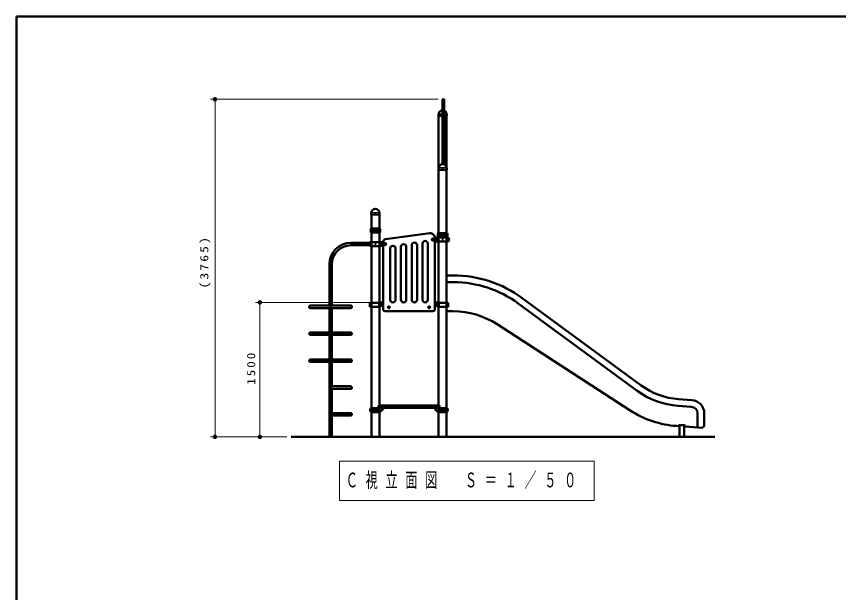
# Model space of a CAD drawing. Units: millimetres on the paper, scale 1:50. Extents: x -365 to 0, y -594 to 257.
# Drawn here: x -365 to -181.6, y -168.5 to -40 of the extents above; entities that cross this region are included whole.
import ezdxf

# ---------------------------------------------------------------- set-up
doc = ezdxf.new("R2010")
doc.units = ezdxf.units.MM
doc.linetypes.add('USER1', pattern=[4.5, 2.5, -2])
doc.layers.add('LY_1', color=140, linetype='Continuous', lineweight=50)
doc.styles.add('ＭＳ ゴシック', font='')
doc.styles.get('ＭＳ ゴシック').set_extended_font_data('MS Gothic')

# ---------------------------------------------------------------- blocks, each defined once
blk = doc.blocks.new('filled_dot')
at = {"color": 0, "linetype": 'Continuous', "lineweight": -2, "const_width": 1.25}
blk.add_lwpolyline([(-0.625, 0, 1), (0.625, 0, 1)], format="xyb", close=True, dxfattribs=at)

msp = doc.modelspace()

# ---------------------------------------------------------------- linework, layer by layer
at = {"layer": 'LY_1', "color": 7}
for p, q in [((-365, -40), (-365, -297)), ((0, -40), (-365, -40)), ((-303.689, -133.773), (-209.154, -133.773))]:
    msp.add_line(p, q, dxfattribs=at)
at = {"layer": 'LY_1', "color": 7, "lineweight": 13}
for p, q in [((-270.915, -58.473), (-321.698, -58.473)), ((-320.698, -133.773), (-320.698, -58.473)), ((-269.915, -61.773), (-270.808, -61.773)), ((-269.915, -61.703), (-270.769, -61.703)), ((-269.058, -61.703), (-269.535, -61.703)), ((-269.022, -61.773), (-269.535, -61.773)), ((-269.022, -73.773), (-270.808, -73.773)), ((-269.058, -73.703), (-270.769, -73.703)), ((-284.022, -83.763), (-285.808, -83.763)), ((-284.058, -83.693), (-285.769, -83.693)), ((-270.88, -89.588), (-271.25, -89.588)), ((-271.25, -89.958), (-271.25, -89.588)), ((-268.95, -89.588), (-268.58, -89.588)), ((-268.58, -89.958), (-268.58, -89.588)), ((-285.88, -90.588), (-286.25, -90.588)), ((-286.25, -90.958), (-286.25, -90.588)), ((-285.88, -90.958), (-286.25, -90.958)), ((-283.95, -90.588), (-283.58, -90.588)), ((-283.95, -90.958), (-283.58, -90.958)), ((-283.58, -90.958), (-283.58, -90.588)), ((-270.88, -89.958), (-271.25, -89.958)), ((-268.95, -89.958), (-268.58, -89.958)), ((-285.024, -103.773), (-311.698, -103.773)), ((-310.698, -133.773), (-310.698, -103.773)), ((-304.689, -133.773), (-321.698, -133.773)), ((-304.689, -133.773), (-311.698, -133.773)), ((-292.916, -139.182), (-292.916, -147.982)), ((-236.116, -139.182), (-292.916, -139.182)), ((-236.116, -147.982), (-236.116, -139.182)), ((-292.916, -147.982), (-236.116, -147.982))]:
    msp.add_line(p, q, dxfattribs=at)
at = {"layer": 'LY_1'}
for p, q in [((-269.915, -58.473), (-269.535, -58.473)), ((-269.915, -72.919), (-269.915, -58.473)), ((-269.535, -58.473), (-269.535, -73.007)), ((-270.844, -62.193), (-270.836, -61.796)), ((-270.844, -62.193), (-270.834, -62.203)), ((-269.915, -62.203), (-270.834, -62.203)), ((-270.811, -61.739), (-270.789, -61.717)), ((-270.806, -133.773), (-270.806, -62.203)), ((-268.996, -62.203), (-269.535, -62.203)), ((-269.019, -61.739), (-269.041, -61.717)), ((-269.024, -133.773), (-269.024, -62.203)), ((-268.996, -62.203), (-268.986, -62.193)), ((-268.986, -62.193), (-268.994, -61.796)), ((-270.844, -74.193), (-270.836, -73.796)), ((-270.844, -74.193), (-270.834, -74.203)), ((-268.996, -74.203), (-270.834, -74.203)), ((-270.811, -73.739), (-270.789, -73.717)), ((-269.019, -73.739), (-269.041, -73.717)), ((-268.996, -74.203), (-268.986, -74.193)), ((-268.986, -74.193), (-268.994, -73.796)), ((-285.844, -84.183), (-285.836, -83.786)), ((-285.844, -84.183), (-285.834, -84.193)), ((-283.996, -84.193), (-285.834, -84.193)), ((-285.811, -83.729), (-285.789, -83.707)), ((-285.806, -133.773), (-285.806, -84.193)), ((-284.019, -83.729), (-284.041, -83.707)), ((-284.024, -133.773), (-284.024, -84.193)), ((-283.996, -84.193), (-283.986, -84.183)), ((-283.986, -84.183), (-283.994, -83.786)), ((-285.837, -87.323), (-284.985, -87.323)), ((-285.24, -87.587), (-285.28, -87.586)), ((-285.24, -87.959), (-285.28, -87.96)), ((-285.24, -87.773), (-285.24, -87.343)), ((-285.24, -87.773), (-285.24, -88.203)), ((-284.945, -87.363), (-284.945, -88.183)), ((-284.885, -87.363), (-284.885, -88.183)), ((-283.993, -87.323), (-284.845, -87.323)), ((-284.59, -87.773), (-284.59, -87.343)), ((-284.59, -87.587), (-284.55, -87.586)), ((-284.59, -87.773), (-284.59, -88.203)), ((-284.59, -87.959), (-284.55, -87.96)), ((-285.835, -88.223), (-284.985, -88.223)), ((-283.993, -88.223), (-284.845, -88.223)), ((-282.646, -89.705), (-272.8, -88.362)), ((-272.115, -89.681), (-272.195, -89.727)), ((-272.195, -89.727), (-272.195, -89.819)), ((-272.115, -89.865), (-272.195, -89.819)), ((-272.035, -89.727), (-272.115, -89.681)), ((-272.035, -89.819), (-272.115, -89.865)), ((-272.035, -89.727), (-272.035, -89.819)), ((-271.665, -105.373), (-271.665, -89.353)), ((-271.465, -89.378), (-271.665, -89.393)), ((-270.835, -89.323), (-271.465, -89.378)), ((-270.837, -88.323), (-269.985, -88.323)), ((-270.837, -89.223), (-269.985, -89.223)), ((-268.995, -89.323), (-270.835, -89.323)), ((-270.24, -88.587), (-270.28, -88.586)), ((-270.24, -88.959), (-270.28, -88.96)), ((-270.24, -88.773), (-270.24, -88.343)), ((-270.24, -88.773), (-270.24, -89.203)), ((-269.945, -88.363), (-269.945, -89.183)), ((-269.885, -88.363), (-269.885, -89.183)), ((-268.993, -88.323), (-269.845, -88.323)), ((-268.995, -89.223), (-269.845, -89.223)), ((-269.59, -88.773), (-269.59, -88.343)), ((-269.59, -88.587), (-269.55, -88.586)), ((-269.59, -88.773), (-269.59, -89.203)), ((-269.59, -88.959), (-269.55, -88.96)), ((-268.995, -89.323), (-268.679, -89.351)), ((-290.415, -90.501), (-286.187, -90.501)), ((-290.415, -91.045), (-286.187, -91.045)), ((-286.187, -90.453), (-286.187, -91.093)), ((-286.187, -90.453), (-286.187, -91.093)), ((-286.187, -90.453), (-285.806, -90.453)), ((-286.187, -90.453), (-285.806, -90.453)), ((-286.187, -91.093), (-285.806, -91.093)), ((-286.187, -91.093), (-285.806, -91.093)), ((-285.835, -90.323), (-286.151, -90.351)), ((-285.835, -91.223), (-286.151, -91.195)), ((-285.835, -90.323), (-283.995, -90.323)), ((-285.835, -91.223), (-283.995, -91.223)), ((-283.995, -90.323), (-283.365, -90.378)), ((-283.995, -91.223), (-283.365, -91.168)), ((-283.365, -90.378), (-283.165, -90.393)), ((-283.365, -91.168), (-283.165, -91.153)), ((-283.165, -105.373), (-283.165, -90.299)), ((-282.715, -90.681), (-282.795, -90.727)), ((-282.795, -90.727), (-282.795, -90.819)), ((-282.715, -90.865), (-282.795, -90.819)), ((-282.635, -90.727), (-282.715, -90.681)), ((-282.635, -90.819), (-282.715, -90.865)), ((-282.635, -90.727), (-282.635, -90.819)), ((-279.215, -91.395), (-279.215, -103.173)), ((-278.015, -103.173), (-278.015, -91.395)), ((-276.815, -91.028), (-276.815, -103.173)), ((-275.615, -103.173), (-275.615, -91.028)), ((-274.415, -90.661), (-274.415, -103.173)), ((-273.215, -103.173), (-273.215, -90.661)), ((-271.465, -90.168), (-271.665, -90.153)), ((-270.835, -90.223), (-271.465, -90.168)), ((-268.995, -90.223), (-270.835, -90.223)), ((-268.995, -90.223), (-268.679, -90.195)), ((-281.615, -91.762), (-281.615, -103.173)), ((-280.415, -103.173), (-280.415, -91.762)), ((-295.187, -104.501), (-295.187, -95.273)), ((-294.643, -104.501), (-294.643, -95.273)), ((-269.024, -97.773), (-267.535, -97.773)), ((-269.024, -99.273), (-267.535, -99.273)), ((-299.415, -104.501), (-295.187, -104.501)), ((-294.643, -104.501), (-290.415, -104.501)), ((-286.151, -103.893), (-286.151, -104.793)), ((-283.679, -103.893), (-286.151, -103.893)), ((-285.985, -103.893), (-285.985, -104.793)), ((-284.08, -103.893), (-284.08, -104.793)), ((-284.024, -103.773), (-283.165, -103.773)), ((-284.024, -103.819), (-283.165, -103.819)), ((-283.893, -103.893), (-283.893, -104.793)), ((-283.834, -103.893), (-283.834, -104.793)), ((-283.679, -103.893), (-283.679, -104.793)), ((-270.806, -103.773), (-271.665, -103.773)), ((-270.806, -103.819), (-271.665, -103.819)), ((-271.151, -103.893), (-271.151, -104.793)), ((-271.151, -103.893), (-268.679, -103.893)), ((-270.996, -103.893), (-270.996, -104.793)), ((-270.937, -103.893), (-270.937, -104.793)), ((-270.749, -103.893), (-270.749, -104.793)), ((-268.845, -103.893), (-268.845, -104.793)), ((-268.679, -103.893), (-268.679, -104.793)), ((-226.496, -123.509), (-253.036, -104.024)), ((-225.609, -122.299), (-252.148, -102.815)), ((-299.415, -105.045), (-295.187, -105.045)), ((-295.187, -110.501), (-295.187, -105.045)), ((-294.643, -105.045), (-290.415, -105.045)), ((-294.643, -110.501), (-294.643, -105.045)), ((-283.679, -104.793), (-286.151, -104.793)), ((-272.065, -105.773), (-282.765, -105.773)), ((-281.995, -104.827), (-281.915, -104.781)), ((-281.995, -104.827), (-281.995, -104.919)), ((-281.995, -104.919), (-281.915, -104.965)), ((-281.915, -104.781), (-281.835, -104.827)), ((-281.915, -104.965), (-281.835, -104.919)), ((-281.835, -104.827), (-281.835, -104.919)), ((-272.995, -104.827), (-272.915, -104.781)), ((-272.995, -104.827), (-272.995, -104.919)), ((-272.995, -104.919), (-272.915, -104.965)), ((-272.915, -104.781), (-272.835, -104.827)), ((-272.915, -104.965), (-272.835, -104.919)), ((-272.835, -104.827), (-272.835, -104.919)), ((-271.151, -104.793), (-268.679, -104.793)), ((-269.024, -105.773), (-267.535, -105.773)), ((-257.75, -108.665), (-228.099, -127.868)), ((-295.187, -110.501), (-299.415, -110.501)), ((-295.187, -111.045), (-299.415, -111.045)), ((-295.187, -116.501), (-295.187, -111.045)), ((-294.643, -110.501), (-290.415, -110.501)), ((-294.643, -111.045), (-290.415, -111.045)), ((-294.643, -116.501), (-294.643, -111.045)), ((-299.415, -116.501), (-295.187, -116.501)), ((-299.415, -117.045), (-295.187, -117.045)), ((-295.187, -133.773), (-295.187, -117.045)), ((-294.643, -116.501), (-290.415, -116.501)), ((-294.643, -122.501), (-294.643, -117.045)), ((-294.643, -117.045), (-290.415, -117.045)), ((-294.643, -122.501), (-290.415, -122.501)), ((-294.643, -128.501), (-294.643, -123.045)), ((-294.643, -123.045), (-290.415, -123.045)), ((-217.256, -125.363), (-214.326, -125.568)), ((-286.067, -127.649), (-285.904, -127.399)), ((-286.067, -127.976), (-285.904, -128.226)), ((-285.837, -127.362), (-284.985, -127.362)), ((-285.835, -128.262), (-284.985, -128.262)), ((-285.24, -127.627), (-285.28, -127.625)), ((-285.24, -127.998), (-285.28, -127.999)), ((-285.24, -127.812), (-285.24, -127.382)), ((-285.24, -127.812), (-285.24, -128.242)), ((-284.945, -127.402), (-284.945, -128.222)), ((-284.885, -127.402), (-284.885, -128.222)), ((-283.993, -127.362), (-284.845, -127.362)), ((-283.993, -128.262), (-284.845, -128.262)), ((-284.59, -127.812), (-284.59, -127.382)), ((-284.59, -127.627), (-284.55, -127.625)), ((-284.59, -127.812), (-284.59, -128.242)), ((-284.59, -127.998), (-284.55, -127.999)), ((-284.236, -127.173), (-284.236, -126.873)), ((-277.415, -126.773), (-284.136, -126.773)), ((-277.415, -127.273), (-284.136, -127.273)), ((-283.99, -127.362), (-283.254, -127.388)), ((-270.875, -127.319), (-283.955, -127.319)), ((-283.23, -127.665), (-283.942, -128.244)), ((-283.215, -127.426), (-283.215, -127.634)), ((-277.415, -126.773), (-270.694, -126.773)), ((-277.415, -127.273), (-270.694, -127.273)), ((-271.615, -127.426), (-271.615, -127.634)), ((-271.6, -127.665), (-270.887, -128.244)), ((-270.84, -127.362), (-271.576, -127.388)), ((-270.837, -127.362), (-269.985, -127.362)), ((-270.837, -128.262), (-269.985, -128.262)), ((-270.594, -127.173), (-270.594, -126.873)), ((-270.24, -127.627), (-270.28, -127.625)), ((-270.24, -127.998), (-270.28, -127.999)), ((-270.24, -127.812), (-270.24, -127.382)), ((-270.24, -127.812), (-270.24, -128.242)), ((-269.945, -127.402), (-269.945, -128.222)), ((-269.885, -127.402), (-269.885, -128.222)), ((-268.993, -127.362), (-269.845, -127.362)), ((-268.995, -128.262), (-269.845, -128.262)), ((-269.59, -127.812), (-269.59, -127.382)), ((-269.59, -127.627), (-269.55, -127.625)), ((-269.59, -127.812), (-269.59, -128.242)), ((-269.59, -127.998), (-269.55, -127.999)), ((-268.763, -127.649), (-268.926, -127.399)), ((-268.763, -127.976), (-268.926, -128.226)), ((-217.361, -126.859), (-214.43, -127.064)), ((-294.643, -128.501), (-290.415, -128.501)), ((-294.643, -133.773), (-294.643, -129.045)), ((-294.643, -129.045), (-290.415, -129.045)), ((-213.035, -128.561), (-213.035, -131.486)), ((-211.535, -128.561), (-211.535, -131.134)), ((-217.674, -131.349), (-217.299, -131.375)), ((-217.235, -131.273), (-217.235, -131.315)), ((-217.135, -131.173), (-215.935, -131.173)), ((-217.035, -131.173), (-217.035, -133.773)), ((-216.035, -131.173), (-216.035, -133.773)), ((-215.835, -131.273), (-215.835, -131.384)), ((-215.742, -131.484), (-212.177, -131.733))]:
    msp.add_line(p, q, dxfattribs=at)
for centre, radius in [((-269.915, -74.043), 0.06), ((-284.915, -84.033), 0.06), ((-272.115, -89.773), 0.21), ((-282.715, -90.773), 0.21), ((-281.915, -104.873), 0.21), ((-272.915, -104.873), 0.21)]:
    msp.add_circle(centre, radius, dxfattribs=at)
at = {"layer": 'LY_1', "color": 7, "lineweight": 13}
for centre, radius in [((-272.115, -89.773), 0.24), ((-272.115, -89.773), 0.11), ((-271.065, -89.773), 0.185), ((-271.065, -89.773), 0.1), ((-269.915, -89.773), 0.1), ((-268.765, -89.773), 0.185), ((-268.765, -89.773), 0.1), ((-286.065, -90.773), 0.185), ((-286.065, -90.773), 0.1), ((-284.915, -90.773), 0.1), ((-283.765, -90.773), 0.185), ((-283.765, -90.773), 0.1), ((-282.715, -90.773), 0.24), ((-282.715, -90.773), 0.11), ((-281.915, -104.873), 0.24), ((-281.915, -104.873), 0.11), ((-272.915, -104.873), 0.24), ((-272.915, -104.873), 0.11)]:
    msp.add_circle(centre, radius, dxfattribs=at)
at = {"layer": 'LY_1', "color": 7, "linetype": 'USER1', "lineweight": 13}
for centre in [(-272.115, -89.773), (-282.715, -90.773), (-281.915, -104.873), (-272.915, -104.873)]:
    msp.add_circle(centre, 0.125, dxfattribs=at)
at = {"layer": 'LY_1'}
for centre, radius, start, end in [((-270.752, -61.798), 0.084, 135, 178.99605), ((-270.829, -61.677), 0.056, 315, 353.3676), ((-269.915, -61.783), 0.864, 90, 173.3676), ((-269.915, -62.043), 0.06, 90, 270), ((-269.915, -61.783), 0.864, 6.6324, 63.90793), ((-269.001, -61.677), 0.056, 186.6324, 225), ((-269.078, -61.798), 0.084, 1.00395, 45), ((-269.915, -73.783), 0.864, 90, 173.3676), ((-269.915, -73.783), 0.864, 6.6324, 90), ((-270.752, -73.798), 0.084, 135, 178.99605), ((-270.829, -73.677), 0.056, 315, 353.3676), ((-269.001, -73.677), 0.056, 186.6324, 225), ((-269.078, -73.798), 0.084, 1.00395, 45), ((-285.752, -83.788), 0.084, 135, 178.99605), ((-285.829, -83.667), 0.056, 315, 353.3676), ((-284.915, -83.773), 0.864, 90, 173.3676), ((-284.915, -83.773), 0.864, 6.6324, 90), ((-284.001, -83.667), 0.056, 186.6324, 225), ((-284.078, -83.788), 0.084, 1.00395, 45), ((-284.863, -87.773), 1.122, 159.19706, 200.80294), ((-285.837, -87.403), 0.08, 90, 159.19706), ((-285.286, -87.773), 0.187, 88, 272), ((-285.22, -87.343), 0.02, 90, 180), ((-284.985, -87.363), 0.04, 0, 90), ((-284.845, -87.363), 0.04, 90, 180), ((-284.61, -87.343), 0.02, 0, 90), ((-284.543, -87.773), 0.187, 268, 92), ((-283.993, -87.403), 0.08, 20.80294, 90), ((-284.967, -87.773), 1.122, 339.19706, 20.80294), ((-285.837, -88.143), 0.08, 200.80294, 270), ((-285.22, -88.203), 0.02, 180, 270), ((-284.985, -88.183), 0.04, 270, 0), ((-284.845, -88.183), 0.04, 180, 270), ((-284.61, -88.203), 0.02, 270, 0), ((-283.993, -88.143), 0.08, 270, 339.19706), ((-282.565, -90.299), 0.6, 97.46846, 180), ((-272.665, -89.353), 1, 0, 97.46846), ((-270.365, -89.773), 1, 163.80375, 196.19625), ((-271.133, -89.55), 0.2, 95, 163.80375), ((-269.863, -88.773), 1.122, 159.19706, 200.80294), ((-270.837, -88.403), 0.08, 90, 159.19706), ((-270.837, -89.143), 0.08, 200.80294, 270), ((-270.286, -88.773), 0.187, 88, 272), ((-270.22, -88.343), 0.02, 90, 180), ((-270.22, -89.203), 0.02, 180, 270), ((-269.985, -88.363), 0.04, 0, 90), ((-269.985, -89.183), 0.04, 270, 0), ((-269.845, -88.363), 0.04, 90, 180), ((-269.845, -89.183), 0.04, 180, 270), ((-269.61, -88.343), 0.02, 0, 90), ((-269.61, -89.203), 0.02, 270, 0), ((-269.543, -88.773), 0.187, 268, 92), ((-268.993, -88.403), 0.08, 20.80294, 90), ((-268.993, -89.143), 0.08, 270, 339.19706), ((-269.967, -88.773), 1.122, 339.19706, 20.80294), ((-268.697, -89.55), 0.2, 16.19625, 85), ((-269.465, -89.773), 1, 343.80375, 16.19625), ((-290.415, -95.273), 4.772, 90, 180), ((-290.415, -95.273), 4.228, 90, 180), ((-285.365, -90.773), 1, 163.80375, 196.19625), ((-286.133, -90.55), 0.2, 95, 163.80375), ((-286.133, -90.996), 0.2, 196.19625, 265), ((-283.697, -90.55), 0.2, 16.19625, 85), ((-283.697, -90.996), 0.2, 275, 343.80375), ((-284.465, -90.773), 1, 343.80375, 16.19625), ((-281.015, -91.762), 0.6, 0, 180), ((-278.615, -91.395), 0.6, 0, 180), ((-276.215, -91.028), 0.6, 0, 180), ((-273.815, -90.661), 0.6, 0, 180), ((-271.133, -89.996), 0.2, 196.19625, 265), ((-268.697, -89.996), 0.2, 275, 343.80375), ((-267.535, -123.773), 26, 53.71473, 90), ((-267.535, -123.773), 24.5, 53.71473, 90), ((-299.415, -104.773), 0.272, 90, 270), ((-295.187, -104.773), 0.272, 270, 90), ((-294.643, -104.773), 0.272, 90, 270), ((-290.415, -104.773), 0.272, 270, 90), ((-281.015, -103.173), 0.6, 180, 0), ((-278.615, -103.173), 0.6, 180, 0), ((-276.215, -103.173), 0.6, 180, 0), ((-273.815, -103.173), 0.6, 180, 0), ((-282.765, -105.373), 0.4, 180, 270), ((-272.065, -105.373), 0.4, 270, 0), ((-267.535, -123.773), 18, 57.07173, 90), ((-299.415, -110.773), 0.272, 90, 270), ((-295.187, -110.773), 0.272, 270, 90), ((-294.643, -110.773), 0.272, 90, 270), ((-290.415, -110.773), 0.272, 270, 90), ((-299.415, -116.773), 0.272, 90, 270), ((-295.187, -116.773), 0.272, 270, 90), ((-294.643, -116.773), 0.272, 90, 270), ((-290.415, -116.773), 0.272, 270, 90), ((-294.643, -122.773), 0.272, 90, 270), ((-290.415, -122.773), 0.272, 270, 90), ((-216.14, -109.402), 16, 233.71473, 266), ((-216.14, -109.402), 17.5, 233.71473, 266), ((-214.535, -128.561), 3, 0, 86), ((-285.815, -127.812), 0.3, 147.00699, 180), ((-285.815, -127.812), 0.3, 180, 212.99301), ((-285.837, -127.442), 0.08, 90, 159.19706), ((-285.837, -128.182), 0.08, 200.80294, 270), ((-285.286, -127.812), 0.187, 88, 272), ((-285.22, -127.382), 0.02, 90, 180), ((-285.22, -128.242), 0.02, 180, 270), ((-284.985, -127.402), 0.04, 0, 90), ((-284.985, -128.222), 0.04, 270, 0), ((-284.845, -127.402), 0.04, 90, 180), ((-284.845, -128.222), 0.04, 180, 270), ((-284.61, -127.382), 0.02, 0, 90), ((-284.61, -128.242), 0.02, 270, 0), ((-284.543, -127.812), 0.187, 268, 92), ((-284.136, -126.873), 0.1, 90, 180), ((-284.136, -127.173), 0.1, 180, 270), ((-283.993, -128.182), 0.08, 270, 309.09774), ((-283.255, -127.428), 0.04, 0, 88), ((-283.255, -127.634), 0.04, 312.0261, 0), ((-271.575, -127.428), 0.04, 92, 180), ((-271.575, -127.634), 0.04, 180, 227.9739), ((-270.837, -128.182), 0.08, 230.90226, 270), ((-270.694, -126.873), 0.1, 0, 90), ((-270.694, -127.173), 0.1, 270, 0), ((-270.286, -127.812), 0.187, 88, 272), ((-270.22, -127.382), 0.02, 90, 180), ((-270.22, -128.242), 0.02, 180, 270), ((-269.985, -127.402), 0.04, 0, 90), ((-269.985, -128.222), 0.04, 270, 0), ((-269.845, -127.402), 0.04, 90, 180), ((-269.845, -128.222), 0.04, 180, 270), ((-269.61, -127.382), 0.02, 0, 90), ((-269.61, -128.242), 0.02, 270, 0), ((-269.543, -127.812), 0.187, 268, 92), ((-268.993, -127.442), 0.08, 20.80294, 90), ((-268.993, -128.182), 0.08, 270, 339.19706), ((-269.015, -127.812), 0.3, 0, 32.99301), ((-269.015, -127.812), 0.3, 327.00699, 0), ((-216.14, -109.402), 22, 237.07173, 266), ((-214.535, -128.561), 1.5, 0, 86), ((-294.643, -128.773), 0.272, 90, 270), ((-290.415, -128.773), 0.272, 270, 90), ((-217.295, -131.315), 0.06, 266, 0), ((-217.135, -131.273), 0.1, 90, 180), ((-215.935, -131.273), 0.1, 0, 90), ((-215.735, -131.384), 0.1, 180, 266), ((-212.835, -131.486), 0.2, 180, 266), ((-212.135, -131.134), 0.6, 266, 0)]:
    msp.add_arc(centre, radius, start, end, dxfattribs=at)
at = {"layer": 'LY_1', "color": 7, "lineweight": 13}
for centre, start, end in [((-273.44, -89.773), 355.87048, 4.12952), ((-266.39, -89.773), 175.87048, 184.12952), ((-288.44, -90.773), 355.87048, 4.12952), ((-281.39, -90.773), 175.87048, 184.12952)]:
    msp.add_arc(centre, 2.567, start, end, dxfattribs=at)

# ---------------------------------------------------------------- block references
at = {"layer": 'LY_1', "color": 7, "lineweight": 13, "xscale": 0.4, "yscale": 0.4}
for p, rotation in [((-320.698, -58.473), 270), ((-310.698, -103.773), 270), ((-320.698, -133.773), 90), ((-310.698, -133.773), 90)]:
    msp.add_blockref('filled_dot', p, dxfattribs=dict(at, rotation=rotation))

# ---------------------------------------------------------------- texts
at = {"layer": 'LY_1', "color": 7, "char_height": 1.833, "attachment_point": 8, "rotation": 90, "style": 'ＭＳ ゴシック'}
for s, insert in [('\\T1.33;\\W1.2;(3765)', (-321.698, -94.706)), ('\\T1.33;\\W1.15;1500', (-311.698, -118.352))]:
    msp.add_mtext(s, dxfattribs=dict(at, insert=insert))
at = {"layer": 'LY_1', "color": 7, "insert": (-291.516, -143.582), "char_height": 3.299, "attachment_point": 4, "style": 'ＭＳ ゴシック'}
msp.add_mtext('\\T1.64;\\W0.6;Ｃ視立面図\u3000Ｓ＝１／５０', dxfattribs=at)

doc.saveas('drawing.dxf')
